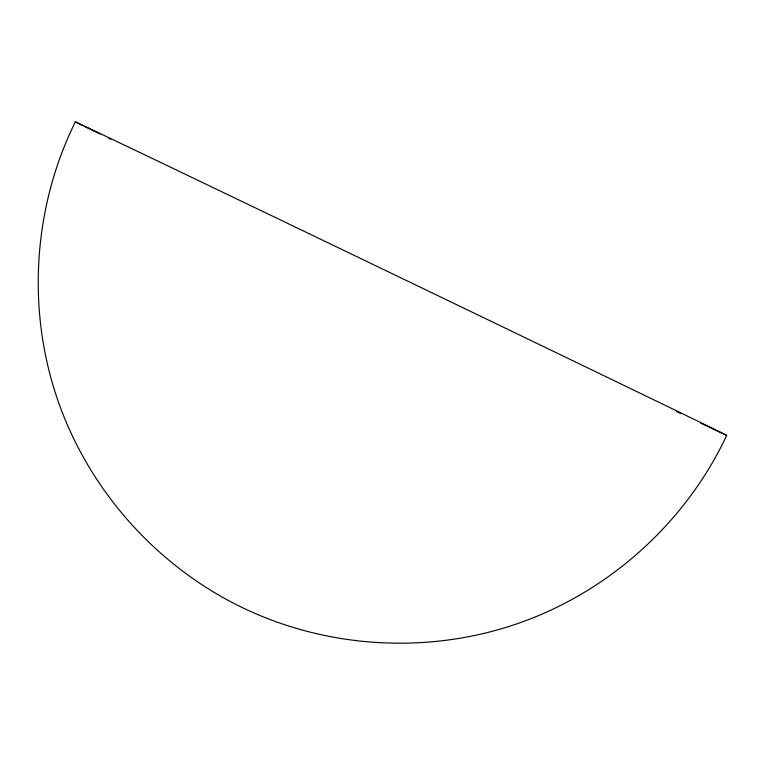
<?xml version="1.0" encoding="UTF-8"?>
<svg xmlns="http://www.w3.org/2000/svg" width="765" height="765" viewBox="0 0 765 765"><rect width="100%" height="100%" fill="white"/><g stroke="black" fill="none" stroke-linecap="round" stroke-linejoin="round"><path stroke-width="1.15" d="M75.305 121.836L73.708 125.211C32.599 210.681 26.928 311.977 58.236 401.491C89.582 490.977 157.188 566.607 242.62 607.745C328.08 648.844 429.366 654.486 518.861 623.159C608.357 591.766 683.977 524.13 725.134 438.689L726.75 435.381M82.964 125.69A361.549 0.631 25.7 0 1 389.567 272.397A361.549 0.631 25.7 0 1 723.26 433.793M721.911 433.162A361.549 0.631 25.7 0 1 700.644 423.083M680.745 413.588A361.549 0.631 25.7 0 1 676.47 411.541M110.82 139.259A361.549 0.631 25.7 0 1 108.735 138.245M100.205 134.105A361.549 0.631 25.7 0 1 84.188 126.282"/></g></svg>
